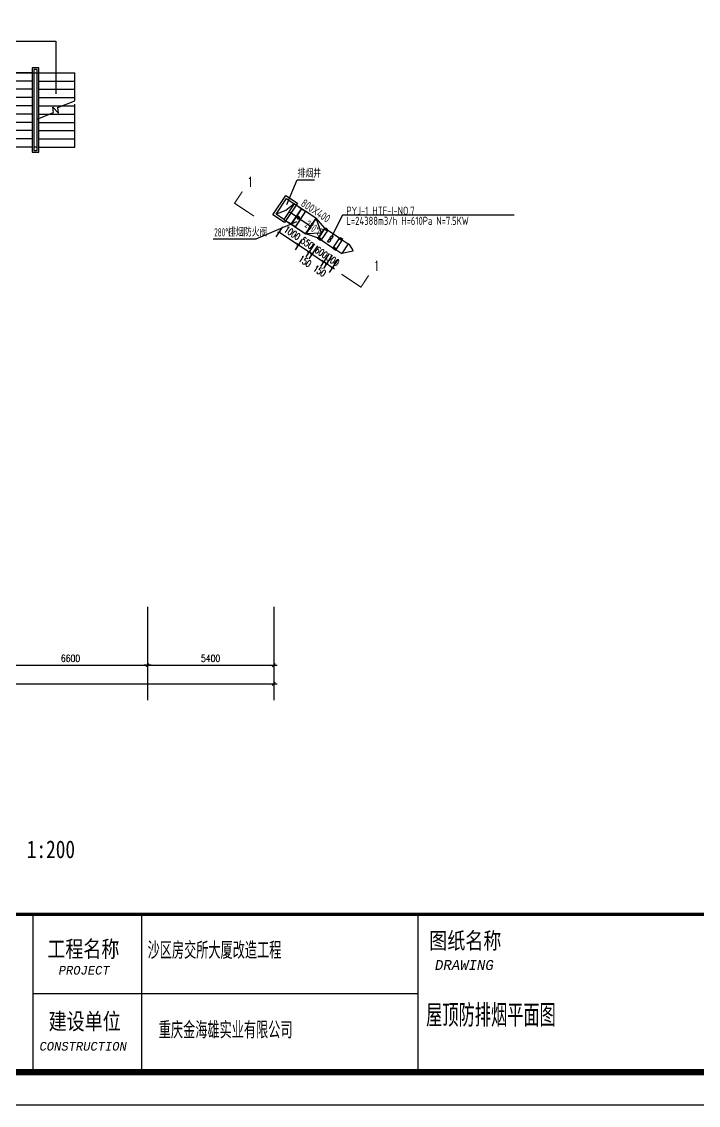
# Model space of a CAD drawing. Extents: x -149393 to 1177518, y -366685 to 296590.
# Drawn here: x 1087627 to 1116601, y 212582 to 259020 of the extents above; entities that cross this region are included whole.
import ezdxf

# ---------------------------------------------------------------- set-up
doc = ezdxf.new("R2010")
doc.units = 0
doc.header["$LTSCALE"] = 1000
doc.header["$MEASUREMENT"] = 0
doc.linetypes.add('CENTER2', pattern=[1.125, 0.75, -0.125, 0.125, -0.125])
doc.layers.get('0').update_dxf_attribs({"linetype": 'CONTINUOUS'})
doc.layers.get('Defpoints').update_dxf_attribs({"linetype": 'CONTINUOUS'})
for name, color, linetype in [('AXIS', 3, 'CONTINUOUS'), ('DIM_SYMB', 3, 'CONTINUOUS'), ('DUCT-回风阀门', 7, 'CONTINUOUS'), ('DUCT-排烟中心线', 5, 'CENTER2'), ('DUCT-排烟法兰', 4, 'CONTINUOUS'), ('DUCT-排烟管', 2, 'CONTINUOUS'), ('DUCT-排烟管端线', 4, 'CONTINUOUS'), ('DUCT-排烟阀门', 7, 'CONTINUOUS'), ('PUB_TEXT', 7, 'CONTINUOUS'), ('PUB_TITLE', 253, 'CONTINUOUS'), ('STAIR', 2, 'CONTINUOUS'), ('TEL_SYMB', 3, 'CONTINUOUS'), ('TH_TEXT', 7, 'CONTINUOUS'), ('图层3', 250, 'CONTINUOUS'), ('标注', 1, 'CONTINUOUS'), ('通风', 3, 'CONTINUOUS'), ('采暖', 6, 'CONTINUOUS')]:
    doc.layers.add(name, color=color, linetype=linetype)
doc.styles.add('_TCH_DIM_T3', font='SIMPLEX', dxfattribs={"width": 0.7058823529411765, "bigfont": 'GBCBIG'})
doc.styles.add('_TCH_LABEL', font='COMPLEX', dxfattribs={"bigfont": 'GBCBIG'})
doc.styles.add('_TEL_DIM', font='', dxfattribs={"width": 0.8, "height": 3.5})
doc.styles.add('DIM_FONT', font='SIMPLEX.shx', dxfattribs={"width": 0.8})
doc.styles.add('Romans', font='romans.shx', dxfattribs={"height": 150})
doc.styles.get("Standard").update_dxf_attribs({"font": 'gbenor.shx', "bigfont": 'gbcbig.shx'})
doc.styles.add('图框字体', font='', dxfattribs={"width": 0.6})
doc.styles.add('宋体', font='')
doc.styles.add('样式 1', font='TSSDENG', dxfattribs={"width": 0.8, "height": 3000, "bigfont": 'TSSDCHN'})
doc.styles.get('_TEL_DIM').set_extended_font_data('SimSun')
doc.styles.get('图框字体').set_extended_font_data('SimSun')
doc.styles.get('宋体').set_extended_font_data('SimSun')
doc.dimstyles.new('_TCH_ARCH&&100', dxfattribs={"dimtxt": 297.5, "dimasz": 100, "dimexe": 250, "dimexo": 300, "dimgap": 126.25, "dimtad": 1, "dimdec": 0, "dimzin": 0, "dimdsep": 46, "dimtxsty": '_TCH_DIM_T3', "dimblk": 'ARCHTICK', "dimcen": 0.09, "dimclrt": 7, "dimazin": 2, "dimtfac": 1, "dimtdec": 0, "dimtix": 1, "dimtmove": 2, "dimatfit": 3, "dimfxl": 1, "dimtolj": 1, "dimtzin": 0, "dimarcsym": 0})
doc.dimstyles.new('DIMN', dxfattribs={"dimtxt": 300, "dimasz": 1, "dimexe": 250, "dimexo": 300, "dimgap": 150, "dimtad": 1, "dimdec": 0, "dimdsep": 46, "dimtxsty": 'DIM_FONT', "dimblk": '_DIMX', "dimcen": 2.5, "dimclrt": 7, "dimadec": 0, "dimazin": 0, "dimtfac": 1, "dimtdec": 0, "dimtix": 1, "dimtmove": 2, "dimatfit": 3, "dimldrblk": '_DIMX', "dimfxl": 1, "dimtolj": 1, "dimarcsym": 0})

# ---------------------------------------------------------------- blocks, each defined once
blk = doc.blocks.new('_DIMX')
blk.add_line((-150, 0), (150, 0))
at = {"const_width": 50}
blk.add_lwpolyline([(-70, -70), (70, 70)], dxfattribs=at)
blk = doc.blocks.new('TRUIO')
at = {"layer": '通风'}
for p, q in [((115222.7504297292, 200785.4899760318), (115222.7504294042, 200285.4899776563)), ((115372.7504294043, 200785.4899776563), (115372.7504294042, 200285.4899776563)), ((115372.7504294043, 200785.4899776563), (115972.7504294043, 200785.4899776563)), ((115972.7504294043, 200785.4899776563), (115972.7504294042, 200285.4899776563)), ((116122.7504290793, 200785.4899760318), (116122.7504294042, 200285.4899776563)), ((115372.7504294042, 200285.4899776563), (115972.7504294042, 200285.4899776563))]:
    blk.add_line(p, q, dxfattribs=at)
at = {"layer": '通风', "extrusion": (0, 0, -1)}
for centre, major_axis, ratio, start_param, end_param in [((115794.9840809469, 200619.2746849647), (164.9644588996991, -2.52309977778568e-08), 0.986111113966946, 3.141592653434691, 3.349066720628874), ((115794.9840809469, 200619.2746849647), (-164.9644588996991, -3.323529229036969e-07), 0.9861111134793435, -0.2074740652552873, 2.04307015749805e-09), ((115734.4559567099, 200631.8390837683), (103.1098218659654, -5.427162645708974e-07), 0.9861111137632775, 3.349066715498258, 3.611778417068717), ((115696.3879987936, 200650.9165074744), (-60.40804362956491, -1.299790123722977e-07), 0.9861111140179378, 0.4701857708587283, 0.8869392294996032), ((115672.7504294043, 200679.5147051062), (22.9942476240821, -1.492517643604467e-07), 0.9861111142050737, 4.02853187438321, 4.71238897398401), ((115672.7504294043, 200679.5147051062), (-22.99424762896561, -8.780906636434945e-08), 0.986111113995644, 1.570796330560599, 2.254653430087617), ((115649.1128603582, 200650.9165074744), (60.40804363255106, -2.170705728879699e-07), 0.9861111139999045, -0.8869392309237846, -0.4701857723049265), ((115611.0449024421, 200631.8390837683), (103.1098218689363, -2.819111717080532e-07), 0.9861111141416788, -0.4701857713794737, -0.2074740699318283), ((115550.516778205, 200619.2746849647), (-164.9644588996991, -2.473187332263976e-08), 0.9861111139677504, 2.934118586547729, 3.141592653741827), ((115550.516778205, 200619.2746849647), (164.9644588996991, -2.52309977778568e-08), 0.986111113966946, -1.551019312984181e-10, 0.2074740670390811), ((115794.9840809469, 200452.5750688758), (164.9644588996991, -3.313417777595569e-07), 0.986111113480145, 3.141592651552939, 3.349066718851126), ((115794.9840809469, 200452.5750688758), (-164.9644588996991, -2.473187332263976e-08), 0.9861111139677504, -0.2074740670420638, 1.520341630367739e-10), ((115734.4559567099, 200606.710286161), (-103.1098218662663, -4.84753220649366e-07), 0.9861111137691275, -0.4701857640342688, -0.2074740624766673), ((115734.4559567099, 200465.1394676795), (103.1098218662663, -4.834693001622632e-07), 0.9861111137700967, 3.349066716078743, 3.611778417636343), ((115734.4559567099, 200440.0106700721), (-103.1098218659655, -5.427152730095112e-07), 0.9861111137632772, -0.4701857634789326, -0.2074740619084738), ((115696.3879987936, 200587.6328569616), (60.40804362960395, -1.601928191138208e-07), 0.9861111140086293, 2.254653423596449, 2.671406882236578), ((115696.3879987936, 200484.2168913855), (-60.408043629604, -1.601991862756149e-07), 0.9861111140086303, 0.4701857713533211, 0.8869392299934495), ((115696.3879987936, 200420.933246366), (60.40804362956491, -1.299819003738295e-07), 0.9861111140179382, 2.254653424090143, 2.671406882731017), ((115672.7504294043, 200559.0346593298), (-22.99424762746854, -9.36775504755776e-09), 0.9861111141001441, -1.570796326393159, -0.8869392269123952), ((115672.7504294043, 200512.8150945105), (22.99424762746855, -9.367511549904655e-09), 0.9861111141001433, 4.0285318805022, 4.712388979982963), ((115672.7504294043, 200392.3350432411), (-22.9942476240821, -1.492519670121108e-07), 0.9861111142050739, -1.570796320394207, -0.886939220793407), ((115672.7504294043, 200559.0346593298), (-22.99424763240039, -5.269039469247325e-08), 0.9861111138886408, 4.028531883239056, 4.712388982644324), ((115672.7504294043, 200512.8150945105), (22.99424763240041, -5.269030436727908e-08), 0.9861111138886404, 4.712388978125059, 5.396246077530328), ((115672.7504294043, 200392.3350432411), (22.99424762896561, -8.780888924142898e-08), 0.9861111139956439, 0.8869392235021842, 1.570796323029202), ((115649.1128603582, 200587.6328569616), (-60.40804363248095, -2.358647338154531e-07), 0.9861111139890149, 3.611778426199236, 4.028531884819431), ((115649.1128603582, 200484.2168913855), (60.40804363248097, -2.358656634780783e-07), 0.9861111139890154, -0.8869392312296528, -0.4701857726094578), ((115649.1128603582, 200420.933246366), (-60.4080436311375, -7.644752327089525e-08), 0.9861111139859711, 3.61177842355312, 4.028531882198951), ((115611.0449024421, 200606.710286161), (-103.1098218688402, -2.321737216008465e-07), 0.9861111141001409, 3.349066723041518, 3.611778424491759), ((115611.0449024421, 200465.1394676795), (103.1098218688401, -2.321719657646733e-07), 0.9861111141001403, -0.4701857709019486, -0.2074740694517074), ((115611.0449024421, 200440.0106700721), (-103.1098218689364, -2.819158123116633e-07), 0.9861111141416821, 3.349066723521667, 3.611778424969312), ((115550.516778205, 200452.5750688758), (-164.9644588996991, -2.473187332263976e-08), 0.9861111139677504, 2.934118586547729, 3.141592653741827), ((115550.516778205, 200452.5750688758), (164.9644588996991, -2.52309977778568e-08), 0.986111113966946, -1.551019312984181e-10, 0.2074740670390811)]:
    blk.add_ellipse(centre, major_axis=major_axis, ratio=ratio, start_param=start_param, end_param=end_param, dxfattribs=at)
at = {"layer": '通风'}
for centre, major_axis, ratio, start_param, end_param in [((115611.0449020987, 200631.8390837683), (-103.1098218659654, -5.427162014355919e-07), 0.9861111137632775, 3.349066715498258, 3.611778417068717), ((115550.5167778616, 200619.2746849647), (-164.9644588996991, -2.523089676826014e-08), 0.986111113966946, 3.141592653434691, 3.349066720628874), ((115550.5167778616, 200619.2746849647), (164.9644588996991, -3.323530239132936e-07), 0.9861111134793435, -0.2074740652552873, 2.04307015749805e-09)]:
    blk.add_ellipse(centre, major_axis=major_axis, ratio=ratio, start_param=start_param, end_param=end_param, dxfattribs=at)
blk.add_point((115672.7504300909, 200524.1953594031), dxfattribs=at)
at = {"layer": '采暖'}
for p, q in [((115232.7504294043, 200735.4899776563), (115222.7504294043, 200785.4899776563)), ((115252.7504294043, 200835.4899776563), (115232.7504294043, 200735.4899776563)), ((115272.7504294043, 200735.4899776563), (115252.7504294043, 200835.4899776563)), ((115292.7504294043, 200835.4899776563), (115272.7504294043, 200735.4899776563)), ((115312.7504294043, 200735.4899776563), (115292.7504294043, 200835.4899776563)), ((115332.7504294043, 200835.4899776563), (115312.7504294043, 200735.4899776563)), ((115352.7504294043, 200735.4899776563), (115332.7504294043, 200835.4899776563)), ((115372.7504294043, 200785.4899776563), (115352.7504294043, 200735.4899776563)), ((115972.7504294041, 200785.4899776563), (115992.7504294041, 200735.4899776563)), ((115992.7504294041, 200735.4899776563), (116012.7504294041, 200835.4899776563)), ((116012.7504294041, 200835.4899776563), (116032.7504294041, 200735.4899776563)), ((116032.7504294041, 200735.4899776563), (116052.7504294041, 200835.4899776563)), ((116052.7504294041, 200835.4899776563), (116072.7504294041, 200735.4899776563)), ((116072.7504294041, 200735.4899776563), (116092.7504294041, 200835.4899776563)), ((116092.7504294041, 200835.4899776563), (116112.7504294041, 200735.4899776563)), ((116112.7504294041, 200735.4899776563), (116122.7504294041, 200785.4899776563)), ((115232.7504294042, 200235.4899776563), (115222.7504294042, 200285.4899776563)), ((115252.7504294042, 200335.4899776563), (115232.7504294042, 200235.4899776563)), ((115272.7504294042, 200235.4899776563), (115252.7504294042, 200335.4899776563)), ((115292.7504294042, 200335.4899776563), (115272.7504294042, 200235.4899776563)), ((115312.7504294042, 200235.4899776563), (115292.7504294042, 200335.4899776563)), ((115332.7504294042, 200335.4899776563), (115312.7504294042, 200235.4899776563)), ((115352.7504294042, 200235.4899776563), (115332.7504294042, 200335.4899776563)), ((115372.7504294042, 200285.4899776563), (115352.7504294042, 200235.4899776563)), ((115972.7504294042, 200285.4899776563), (115992.7504294042, 200235.4899776563)), ((115992.7504294042, 200235.4899776563), (116012.7504294042, 200335.4899776563)), ((116012.7504294042, 200335.4899776563), (116032.7504294042, 200235.4899776563)), ((116032.7504294042, 200235.4899776563), (116052.7504294042, 200335.4899776563)), ((116052.7504294042, 200335.4899776563), (116072.7504294042, 200235.4899776563)), ((116072.7504294042, 200235.4899776563), (116092.7504294042, 200335.4899776563)), ((116092.7504294042, 200335.4899776563), (116112.7504294042, 200235.4899776563)), ((116112.7504294042, 200235.4899776563), (116122.7504294042, 200285.4899776563))]:
    blk.add_line(p, q, dxfattribs=at)
blk = doc.blocks.new('_ArchTick')
at = {"color": 0, "linetype": 'ByBlock', "const_width": 0.4}
blk.add_lwpolyline([(-0.5, -0.5), (0.5, 0.5)], dxfattribs=at)
blk = doc.blocks.new('*D579')
at = {"layer": 'AXIS', "color": 0, "lineweight": -2, "transparency": 16777216}
for p, q in [((1098790.860066433, 250232.3390148542), (1098503.655399234, 249800.0612396395)), ((1098642.00328655, 250008.291549814), (1099474.75794299, 249455.0106788684)), ((1099623.614722886, 249679.0581439268), (1099336.410055675, 249246.7803686939))]:
    blk.add_line(p, q, dxfattribs=at)
at = {"layer": 'Defpoints', "color": 0, "transparency": 16777216}
for p in [(1098956.877531211, 250482.2153870636), (1099789.632187664, 249928.9345161362), (1099474.75794299, 249455.0106788684)]:
    blk.add_point(p, dxfattribs=at)
at = {"layer": 'AXIS', "color": 0, "lineweight": -2, "transparency": 16777216, "xscale": 100, "yscale": 100, "zscale": 100}
for p, rotation in [((1098642.00328655, 250008.291549814), 146.3999999987464), ((1099474.75794299, 249455.0106788684), 326.3999999987464)]:
    blk.add_blockref('_ArchTick', p, dxfattribs=dict(at, rotation=rotation))
at = {"layer": 'AXIS', "color": 7, "transparency": 16777216, "insert": (1099210.563290817, 249960.7044555331), "char_height": 297.5, "attachment_point": 5, "rotation": 326.39999999874635, "style": '_TCH_DIM_T3'}
blk.add_mtext('\\A1;1000', dxfattribs=at)
blk = doc.blocks.new('*D580')
at = {"layer": 'AXIS', "color": 0, "lineweight": -2, "transparency": 16777216}
for p, q in [((1100164.896721911, 249499.5202996396), (1099794.683322313, 248942.3043383048)), ((1100290.001492579, 249416.4008897097), (1099919.78809253, 248859.1849276957)), ((1099933.031209628, 249150.5346484794), (1099849.739085558, 249205.8738034055)), ((1099933.031209628, 249150.5346484794), (1100058.135979845, 249067.4152378702)), ((1100058.135979845, 249067.4152378702), (1100141.428103915, 249012.0760829441))]:
    blk.add_line(p, q, dxfattribs=at)
at = {"layer": 'Defpoints', "color": 0, "transparency": 16777216}
for p in [(1100330.914186689, 249749.396671849), (1100456.018957358, 249666.2772619191, 3000), (1100058.135979845, 249067.4152378702)]:
    blk.add_point(p, dxfattribs=at)
at = {"layer": 'AXIS', "color": 0, "lineweight": -2, "transparency": 16777216, "xscale": 100, "yscale": 100, "zscale": 100}
for p, rotation in [((1099933.031209628, 249150.5346484794), 326.3999999987464), ((1100058.135979845, 249067.4152378702), 146.3999999987464)]:
    blk.add_blockref('_ArchTick', p, dxfattribs=dict(at, rotation=rotation))
at = {"layer": 'AXIS', "color": 7, "transparency": 16777216, "insert": (1099759.562098996, 248753.7340340018), "char_height": 297.5, "attachment_point": 5, "rotation": 326.39999999874635, "style": '_TCH_DIM_T3'}
blk.add_mtext('\\A1;150', dxfattribs=at)
blk = doc.blocks.new('*D581')
at = {"layer": 'AXIS', "color": 0, "lineweight": -2, "transparency": 16777216}
for p, q in [((1100290.001492579, 249416.4008897097), (1099919.788092537, 248859.1849277065)), ((1100058.135979853, 249067.415237881), (1099974.843855783, 249122.7543928071)), ((1100058.135979853, 249067.415237881), (1100557.888724271, 248735.380308324)), ((1100789.754237005, 249084.3659601635), (1100419.540836956, 248527.1499981496)), ((1100557.888724271, 248735.380308324), (1100641.180848341, 248680.0411533978))]:
    blk.add_line(p, q, dxfattribs=at)
at = {"layer": 'Defpoints', "color": 0, "transparency": 16777216}
for p in [(1100456.018957358, 249666.2772619191, 3000), (1100955.771701784, 249334.2423323729, 3000), (1100557.888724271, 248735.380308324)]:
    blk.add_point(p, dxfattribs=at)
at = {"layer": 'AXIS', "color": 0, "lineweight": -2, "transparency": 16777216, "xscale": 100, "yscale": 100, "zscale": 100}
for p, rotation in [((1100058.135979853, 249067.415237881), 326.3999999987464), ((1100557.888724271, 248735.380308324), 146.3999999987464)]:
    blk.add_blockref('_ArchTick', p, dxfattribs=dict(at, rotation=rotation))
at = {"layer": 'AXIS', "color": 7, "transparency": 16777216, "insert": (1100460.195028109, 249130.4511142943), "char_height": 297.5, "attachment_point": 5, "rotation": 326.39999999874635, "style": '_TCH_DIM_T3'}
blk.add_mtext('\\A1;600', dxfattribs=at)
blk = doc.blocks.new('*D582')
at = {"layer": 'AXIS', "color": 0, "lineweight": -2, "transparency": 16777216}
for p, q in [((1100789.754237005, 249084.3659601635), (1100419.540836958, 248527.1499981523)), ((1100914.692423112, 249001.3572277771), (1100544.479023063, 248444.1412657629)), ((1100557.888724273, 248735.3803083268), (1100474.596600203, 248790.7194632529)), ((1100557.888724273, 248735.3803083268), (1100682.826910378, 248652.3715759374)), ((1100682.826910378, 248652.3715759374), (1100766.119034448, 248597.0324210113))]:
    blk.add_line(p, q, dxfattribs=at)
at = {"layer": 'Defpoints', "color": 0, "transparency": 16777216}
for p in [(1100955.771701784, 249334.2423323729, 3000), (1101080.709887891, 249251.2335999865, 3000), (1100682.826910378, 248652.3715759374)]:
    blk.add_point(p, dxfattribs=at)
at = {"layer": 'AXIS', "color": 0, "lineweight": -2, "transparency": 16777216, "xscale": 100, "yscale": 100, "zscale": 100}
for p, rotation in [((1100557.888724273, 248735.3803083268), 326.3999999987464), ((1100682.826910378, 248652.3715759374), 146.3999999987464)]:
    blk.add_blockref('_ArchTick', p, dxfattribs=dict(at, rotation=rotation))
at = {"layer": 'AXIS', "color": 7, "transparency": 16777216, "insert": (1100384.336321585, 248338.6350329592), "char_height": 297.5, "attachment_point": 5, "rotation": 326.39999999874635, "style": '_TCH_DIM_T3'}
blk.add_mtext('\\A1;150', dxfattribs=at)
blk = doc.blocks.new('*D583')
at = {"layer": 'AXIS', "color": 0, "lineweight": -2, "transparency": 16777216}
for p, q in [((1100914.692423112, 249001.3572277771), (1100544.479023066, 248444.1412657683)), ((1100682.826910382, 248652.3715759427), (1100599.534786312, 248707.7107308689)), ((1100682.826910382, 248652.3715759427), (1100932.703282591, 248486.3541111642)), ((1101164.568795325, 248835.339763004), (1100794.355395276, 248278.1238009898)), ((1100932.703282591, 248486.3541111642), (1101015.995406661, 248431.014956238))]:
    blk.add_line(p, q, dxfattribs=at)
at = {"layer": 'Defpoints', "color": 0, "transparency": 16777216}
for p in [(1101080.709887891, 249251.2335999865, 3000), (1101330.586260104, 249085.2161352134, 3000), (1100932.703282591, 248486.3541111642)]:
    blk.add_point(p, dxfattribs=at)
at = {"layer": 'AXIS', "color": 0, "lineweight": -2, "transparency": 16777216, "xscale": 100, "yscale": 100, "zscale": 100}
for p, rotation in [((1100682.826910382, 248652.3715759427), 326.3999999987464), ((1100932.703282591, 248486.3541111642), 146.3999999987464)]:
    blk.add_blockref('_ArchTick', p, dxfattribs=dict(at, rotation=rotation))
at = {"layer": 'AXIS', "color": 7, "transparency": 16777216, "insert": (1100959.947772533, 248798.4161847454), "char_height": 297.5, "attachment_point": 5, "rotation": 326.39999999874635, "style": '_TCH_DIM_T3'}
blk.add_mtext('\\A1;300', dxfattribs=at)
blk = doc.blocks.new('*D473')
at = {"layer": 'AXIS', "color": 0, "lineweight": -2, "transparency": 16777216}
for p, q in [((1099623.614722886, 249679.0581439268), (1099336.410055682, 249246.7803687042)), ((1099474.757942997, 249455.0106788787), (1099391.465818927, 249510.3498338048)), ((1099474.757942997, 249455.0106788787), (1099933.031209629, 249150.5346484749)), ((1100081.887989524, 249374.5821135331), (1099794.683322314, 248942.3043383004)), ((1099933.031209629, 249150.5346484749), (1100016.323333699, 249095.1954935488))]:
    blk.add_line(p, q, dxfattribs=at)
at = {"layer": 'Defpoints', "color": 0, "transparency": 16777216}
for p in [(1099789.632187664, 249928.9345161362), (1100247.905454303, 249624.4584857425), (1099933.031209629, 249150.5346484749)]:
    blk.add_point(p, dxfattribs=at)
at = {"layer": 'AXIS', "color": 0, "lineweight": -2, "transparency": 16777216, "xscale": 100, "yscale": 100, "zscale": 100}
for p, rotation in [((1099474.757942997, 249455.0106788787), 326.3999999987464), ((1099933.031209629, 249150.5346484749), 146.3999999987464)]:
    blk.add_blockref('_ArchTick', p, dxfattribs=dict(at, rotation=rotation))
at = {"layer": 'AXIS', "color": 7, "transparency": 16777216, "insert": (1099856.07725236, 249531.8260048686), "char_height": 297.5, "attachment_point": 5, "rotation": 326.39999999874635, "style": '_TCH_DIM_T3'}
blk.add_mtext('\\A1;550', dxfattribs=at)
blk = doc.blocks.new('dfhgfjghkhjk')
at = {"color": 59}
for p, q in [((1120286.625293188, -77836.9324820824), (1122061.967640477, -77836.93248208259)), ((1122061.967640477, -77836.93248208259), (1122061.967640477, -80086.47625426576))]:
    blk.add_line(p, q, dxfattribs=at)
at = {"layer": 'AXIS'}
for p, q in [((1125989.155140529, -102074.4419699361), (1125989.155140529, -106074.4419699361)), ((1131389.155140529, -102074.4419699361), (1131389.155140529, -106074.4419699361))]:
    blk.add_line(p, q, dxfattribs=at)
at = {"layer": 'STAIR', "color": 59}
for p, q in [((1121044.780140492, -79185.42646165052), (1119509.155140519, -79185.42646165416)), ((1119509.155140519, -79185.42646165416), (1122869.155140459, -79185.4264616473)), ((1121333.530140486, -78968.86396165239), (1121044.780140491, -78968.863961653)), ((1121044.780140491, -78968.863961653), (1121044.780140498, -82591.36396158772)), ((1121254.780140487, -79047.61396165116), (1121123.53014049, -79047.6139616514)), ((1121123.53014049, -79047.6139616514), (1121123.530140497, -82512.613961589)), ((1121123.53014049, -79185.42646165087), (1121123.530140497, -82374.80146159348)), ((1121254.780140494, -82512.61396158874), (1121254.780140487, -79047.61396165116)), ((1121254.780140492, -81028.48943783331), (1121254.780140488, -79185.42646165058)), ((1121333.530140493, -82591.3639615871), (1121333.530140486, -78968.86396165239)), ((1121333.530140487, -79185.42646165093), (1122869.155140459, -79185.4264616473)), ((1122869.155140461, -80390.61443784082), (1122869.155140459, -79185.4264616473)), ((1121044.780140492, -79539.80146164514), (1119509.15514052, -79539.80146164779)), ((1121333.530140487, -79539.80146164456), (1122869.15514046, -79539.80146164089)), ((1121044.780140493, -79894.17646163778), (1119509.155140521, -79894.17646164139)), ((1121044.780140494, -80248.55146163137), (1119509.155140521, -80248.55146163504)), ((1121333.530140488, -79894.17646163818), (1122869.15514046, -79894.17646163452)), ((1121333.530140489, -80248.55146163181), (1122869.155140461, -80248.55146162817)), ((1121044.780140494, -80602.926461625), (1119509.155140522, -80602.92646162867)), ((1121333.530140489, -80602.92646162439), (1122331.822240768, -80602.92646162273)), ((1121960.067698477, -80890.93888931585), (1121933.312579312, -80658.28093903672)), ((1121933.312579312, -80658.28093903672), (1122167.512059825, -80922.43678375229)), ((1122139.507535931, -80678.91422304633), (1122869.155140461, -80390.61443784053)), ((1122167.512059825, -80922.43678375229), (1122139.507535931, -80678.91422304633)), ((1122331.822240767, -80602.9264616229), (1122869.155140462, -80602.92646162177)), ((1122869.155140465, -82374.8014615899), (1122869.155140461, -80531.73848540761)), ((1121044.780140495, -80957.30146161967), (1119509.155140523, -80957.3014616223)), ((1121254.780140492, -81169.6134853999), (1121960.067698477, -80890.93888931585)), ((1121254.780140494, -82374.80146159322), (1121254.780140492, -81169.61348540048)), ((1121333.53014049, -80957.30146161903), (1121792.113040184, -80957.30146161756)), ((1121792.113040185, -80957.3014616179), (1122869.155140462, -80957.3014616154)), ((1121044.780140496, -81311.67646161225), (1119509.155140524, -81311.67646161589)), ((1121044.780140497, -81666.05146160597), (1119509.155140524, -81666.05146160955)), ((1121333.530140491, -81311.67646161269), (1122869.155140463, -81311.676461609)), ((1121333.530140492, -81666.05146160527), (1122869.155140464, -81666.05146160265)), ((1121044.780140497, -82020.4264615995), (1119509.155140525, -82020.42646160317)), ((1121333.530140492, -82020.42646159991), (1122869.155140465, -82020.42646159627)), ((1121044.780140498, -82374.80146159313), (1119509.155140526, -82374.8014615968)), ((1121044.780140498, -82591.36396158772), (1121333.530140493, -82591.3639615871)), ((1121254.780140494, -82374.80146159322), (1121123.530140497, -82374.80146159348)), ((1121123.530140497, -82512.613961589), (1121254.780140494, -82512.61396158874)), ((1121333.530140493, -82374.80146159252), (1122869.155140465, -82374.8014615899))]:
    blk.add_line(p, q, dxfattribs=at)
at = {"layer": 'TEL_SYMB', "color": 59}
for points in [[(1122061.967640477, -78577.35335955769, 0, 0, 0), (1122061.967640474, -79778.2908595361, 104.9999999981116, 0, 0), (1122061.967640474, -80172.04085952899, 0, 0, 0)], [(1122061.96764048, -82551.98896158839, 0, 0, 0), (1122061.967640478, -81351.05146160998, 104.9999999981116, 0, 0), (1122061.967640477, -80957.30146161708, 0, 0, 0)]]:
    blk.add_lwpolyline(points, format="xyseb", dxfattribs=at)
at = {"layer": 'AXIS'}
for p1, p2, distance in [((1107389.155140529, -102074.4419699361), (1131389.155140529, -102074.4419699361), -3300), ((1119389.155140529, -102074.4419699361), (1125989.155140529, -102074.4419699361), -2500), ((1125989.155140529, -102074.4419699361), (1131389.155140529, -102074.4419699361), -2500)]:
    blk.add_aligned_dim(p1=p1, p2=p2, distance=distance, dimstyle='DIMN', dxfattribs=at).render()

msp = doc.modelspace()

# ---------------------------------------------------------------- linework, layer by layer
for points in [[(1098982.475578655, 251180.2815076404), (1099420.331274492, 252244.7617287657), (1100171.874796796, 252244.7617287657)], [(1099299.640221714, 251214.9593655465), (1099299.640221714, 251214.9593655465), (1098942.125688633, 250932.8482522271), (1098522.52071287, 250768.1159942956)], [(1099391.909133244, 250435.5642577748), (1097652.801818602, 249704.1319185166), (1095831.716350596, 249704.1319185166)]]:
    msp.add_lwpolyline(points)
for points in [[(1098938.518756283, 251574.9472642387), (1099438.271500709, 251242.9123346928), (1098885.188529597, 250410.4555414076), (1098383.579125424, 250739.6959733841)], [(1098966.471725429, 251436.3159852434), (1099299.640221713, 251214.9593655461), (1098856.926982319, 250548.6223729779), (1098522.52071287, 250768.1159942956)]]:
    msp.add_lwpolyline(points, close=True)
msp.add_arc((1101270.248146703, 249044.6706056612, 3000), 567.8436956839124, 14.20811294567016, 53.5918870562022)
at = {"layer": 'DIM_SYMB', "const_width": 50}
for points in [[(1097575.421773892, 250687.1363832839), (1096742.500533195, 251240.5279325455), (1097074.535462752, 251740.2806769643)], [(1102485.516374257, 248145.2335544613), (1102153.4814447, 247645.4808100425), (1101320.560204003, 248198.872359304)]]:
    msp.add_lwpolyline(points, dxfattribs=at)
at = {"layer": 'DUCT-回风阀门'}
for p, q in [((1099501.167063876, 251081.0652517357), (1099767.701860903, 250903.9799559778)), ((1099324.988621509, 250237.6429634097), (1099058.453824481, 250414.7282591676))]:
    msp.add_line(p, q, dxfattribs=at)
at = {"layer": 'DUCT-排烟中心线'}
for p, q in [((1099078.283602016, 250881.790869262), (1099389.464580629, 250673.503834551)), ((1099556.001406975, 250562.0334552096), (1100009.028340077, 250258.8027212472))]:
    msp.add_line(p, q, dxfattribs=at)
at = {"layer": 'DUCT-排烟法兰'}
for p, q in [((1099628.730632445, 251030.7877083102), (1099150.364733231, 250316.1087129082)), ((1099795.101254374, 250919.4285768524), (1099316.735355159, 250204.7495814504)), ((1100240.729592422, 250607.7099881599), (1099781.414606549, 249916.3853583706)), ((1100324.080084448, 249738.9298171851), (1100614.6106478, 250176.2134685579))]:
    msp.add_line(p, q, dxfattribs=at)
at = {"layer": 'DUCT-排烟管'}
for p, q in [((1099300.779369164, 251214.1997042845), (1098855.787834867, 250549.3820342395)), ((1099299.640221713, 251214.959365546), (1098856.926982319, 250548.622372978)), ((1100237.598439871, 250591.7814153358), (1099299.640221713, 251214.959365546)), ((1099611.960347777, 251005.9126695735), (1099300.779369164, 251214.1997042845)), ((1099612.126552195, 251005.8014216899), (1099778.330969706, 250894.5535381157)), ((1100231.524107226, 250591.2115562697), (1099778.497174124, 250894.4422902321)), ((1098855.787834867, 250549.3820342395), (1099166.968813481, 250341.0949995285)), ((1098856.926982319, 250548.622372978), (1099794.885200477, 249925.4444227678)), ((1099333.339435409, 250229.7358680707), (1099167.135017898, 250340.983751645)), ((1099786.532572929, 249926.3938862247), (1100231.524107226, 250591.2115562697)), ((1100607.609961311, 250165.857292204), (1100232.512011307, 250595.1608303944)), ((1100469.262074, 249957.6269820264), (1100232.512011307, 250595.1608303944)), ((1099333.505639827, 250229.6246201872), (1099786.532572929, 249926.3938862247)), ((1100469.262074, 249957.6269820264), (1099789.798771912, 249928.8238378263)), ((1100330.914186689, 249749.396671849), (1099789.798771912, 249928.8238378263))]:
    msp.add_line(p, q, dxfattribs=at)
at = {"layer": 'DUCT-排烟管端线'}
for p, q in [((1099166.968813481, 250341.0949995285), (1099611.960347777, 251005.9126695735)), ((1099612.126552195, 251005.8014216899), (1099167.135017898, 250340.983751645)), ((1099778.330969706, 250894.5535381157), (1099333.339435409, 250229.7358680707)), ((1099778.497174124, 250894.4422902321), (1099333.505639827, 250229.6246201872)), ((1099789.632187664, 249928.9345161361), (1100232.345427059, 250595.2715087042)), ((1100232.512011307, 250595.1608303944), (1099789.798771912, 249928.8238378263)), ((1100330.914186689, 249749.396671849), (1100607.609961311, 250165.857292204))]:
    msp.add_line(p, q, dxfattribs=at)
at = {"layer": 'DUCT-排烟阀门'}
for p, q in [((1099400.018561141, 250666.4395939441), (1099545.447426463, 250569.0976958166)), ((1099422.922964311, 250622.1230635626), (1099422.769977897, 250615.8458756105)), ((1099422.769977897, 250615.8458756105), (1099423.404938091, 250609.5990108785)), ((1099423.861484644, 250628.3315797307), (1099422.922964311, 250622.1230635626)), ((1099423.404938091, 250609.5990108785), (1099424.81783119, 250603.480986155)), ((1099425.570737872, 250634.3735121063), (1099423.861484644, 250628.3315797307)), ((1099424.81783119, 250603.480986155), (1099426.986375027, 250597.5882863446)), ((1099428.023768049, 250640.1535758065), (1099425.570737872, 250634.3735121063)), ((1099426.986375027, 250597.5882863446), (1099429.876370369, 250592.0138428435)), ((1099431.181889424, 250645.5806157739), (1099428.023768049, 250640.1535758065)), ((1099429.876370369, 250592.0138428435), (1099433.442240265, 250586.8455679557)), ((1099434.995296537, 250650.5690443462), (1099431.181889424, 250645.5806157739)), ((1099433.442240265, 250586.8455679557), (1099437.627748815, 250582.1649684636)), ((1099439.403849679, 250655.0401910249), (1099434.995296537, 250650.5690443462)), ((1099437.627748815, 250582.1649684636), (1099442.366888049, 250578.0458602171)), ((1099444.338023333, 250658.923543156), (1099439.403849679, 250655.0401910249)), ((1099442.366888049, 250578.0458602171), (1099447.584918911, 250574.553204014)), ((1099449.720002635, 250662.1578579565), (1099444.338023333, 250658.923543156)), ((1099447.584918911, 250574.553204014), (1099453.199549937, 250571.7420811291)), ((1099455.464910554, 250664.69212835), (1099449.720002635, 250662.1578579565)), ((1099453.199549937, 250571.7420811291), (1099459.122235041, 250569.6568246494)), ((1099461.482146461, 250666.4863873784), (1099455.464910554, 250664.69212835)), ((1099459.122235041, 250569.6568246494), (1099465.259569941, 250568.3303203153)), ((1099467.676814952, 250667.5123385051), (1099461.482146461, 250666.4863873784)), ((1099465.259569941, 250568.3303203153), (1099471.5147652, 250567.7834878927)), ((1099473.951222404, 250667.7538018679), (1099467.676814952, 250667.5123385051)), ((1099471.5147652, 250567.7834878927), (1099477.789172652, 250568.0249512555)), ((1099480.206417663, 250667.2069694453), (1099473.951222404, 250667.7538018679)), ((1099477.789172652, 250568.0249512555), (1099483.983841143, 250569.0509023822)), ((1099486.343752564, 250665.8804651113), (1099480.206417663, 250667.2069694453)), ((1099483.983841143, 250569.0509023822), (1099490.00107705, 250570.8451614106)), ((1099492.266437668, 250663.7952086316), (1099486.343752564, 250665.8804651113)), ((1099490.00107705, 250570.8451614106), (1099495.74598497, 250573.3794318041)), ((1099497.881068693, 250660.9840857466), (1099492.266437668, 250663.7952086316)), ((1099495.74598497, 250573.3794318041), (1099501.127964271, 250576.6137466046)), ((1099503.099099555, 250657.4914295435), (1099497.881068693, 250660.9840857466)), ((1099501.127964271, 250576.6137466046), (1099506.062137926, 250580.4970987357)), ((1099507.838238789, 250653.3723212971), (1099503.099099555, 250657.4914295435)), ((1099506.062137926, 250580.4970987357), (1099510.470691067, 250584.9682454144)), ((1099512.023747339, 250648.6917218049), (1099507.838238789, 250653.3723212971)), ((1099510.470691067, 250584.9682454144), (1099514.28409818, 250589.9566739867)), ((1099515.589617235, 250643.5234469171), (1099512.023747339, 250648.6917218049)), ((1099514.28409818, 250589.9566739867), (1099517.442219555, 250595.3837139541)), ((1099518.479612577, 250637.949003416), (1099515.589617235, 250643.5234469171)), ((1099517.442219555, 250595.3837139541), (1099519.895249732, 250601.1637776543)), ((1099520.648156414, 250632.0563036056), (1099518.479612577, 250637.949003416)), ((1099519.895249732, 250601.1637776543), (1099521.60450296, 250607.2057100299)), ((1099522.061049514, 250625.9382788821), (1099520.648156414, 250632.0563036056)), ((1099521.60450296, 250607.2057100299), (1099522.543023294, 250613.4142261981)), ((1099522.696009707, 250619.6914141501), (1099522.061049514, 250625.9382788821)), ((1099522.543023294, 250613.4142261981), (1099522.696009707, 250619.6914141501))]:
    msp.add_line(p, q, dxfattribs=at)
at = {"layer": 'PUB_TITLE'}
for p, q in [((1088105.232633694, 220764.3740327639), (1088105.232633694, 213996.006685801)), ((1092755.229833225, 220764.3740327639), (1092755.229833225, 213996.006685801)), ((1104591.757117631, 220764.3740327639), (1104591.757117631, 213996.006685801)), ((1088105.232633694, 217380.1903592825), (1104591.757117631, 217380.1903592825))]:
    msp.add_line(p, q, dxfattribs=at)
msp.add_lwpolyline([(1026775.628386661, 296590.2924000865), (1145575.62838666, 296590.2924000865), (1145575.62838666, 212581.7209715153), (1026775.628386661, 212581.7209715153)], close=True, dxfattribs=at)
at = {"layer": 'PUB_TITLE', "const_width": 270.7346938775513}
msp.add_lwpolyline([(1033847.05695809, 295176.0066858008), (1144161.342672375, 295176.0066858008), (1144161.342672375, 213996.006685801), (1033847.05695809, 213996.006685801), (1033847.05695809, 295176.0066858008)], close=True, dxfattribs=at)
at = {"layer": 'PUB_TITLE', "const_width": 135.3673469387757}
msp.add_lwpolyline([(1033847.05695809, 220764.3740327639), (1144161.342672375, 220764.3740327639)], dxfattribs=at)
at = {"layer": '通风'}
for p, q in [((1101364.013879718, 250727.8596809319), (1100928.403762148, 249861.9027398371, 3000)), ((1108710.5199067, 250727.8596809319), (1101364.013879718, 250727.8596809319)), ((1101607.282034725, 249501.6767555684, 3000), (1101330.586260104, 249085.2161352134, 3000)), ((1101357.405662512, 249667.6942203415, 3000), (1101607.282034725, 249501.6767555684, 3000)), ((1101080.709887891, 249251.2335999864, 3000), (1101330.586260104, 249085.2161352134, 3000)), ((1101820.721847415, 249184.0448054029, 3000), (1101330.586260104, 249085.2161352134, 3000))]:
    msp.add_line(p, q, dxfattribs=at)

# ---------------------------------------------------------------- block references
msp.add_blockref('dfhgfjghkhjk', (-32971.38162779831, 336016.7682404515))
at = {"layer": '通风', "rotation": 326.3999999999923}
msp.add_blockref('TRUIO', (893523.3069358505, 146690.543554121, 3000), dxfattribs=at)

# ---------------------------------------------------------------- texts
at = {"layer": 'DIM_SYMB', "color": 7, "style": '_TCH_LABEL', "width": 0.7058823529411765}
for p in [(1097286.945523097, 251944.2412973133), (1102697.926434603, 248349.1941748103)]:
    msp.add_text('1', height=425, dxfattribs=at).set_placement(p)
at = {"layer": 'DUCT-排烟阀门', "width": 0.6}
msp.add_text('280%%dC', height=350, rotation=326.2038746982673, dxfattribs=at).set_placement((1099718.033662343, 250242.9941283709, 3000))
at = {"layer": 'PUB_TEXT', "style": '样式 1', "width": 0.8}
for s, p in [('PYJ-1 HTF-I-NO.7  ', (1101535.013879718, 250742.8596809319)), ('L=24388m3/h H=610Pa N=7.5KW', (1101535.013879718, 250310.6971541807))]:
    msp.add_text(s, height=350, dxfattribs=at).set_placement(p)
at = {"layer": 'TEL_SYMB', "color": 7, "style": '_TEL_DIM', "width": 0.8}
msp.add_text('1:200', height=759.493670886076, dxfattribs=at).set_placement((1087844.937039697, 223174.1672323674))
at = {"layer": 'TH_TEXT'}
for s, p in [('排烟井', (1099435.352832641, 252341.1777097441)), ('排烟防火阀', (1096464.427215568, 249818.3074352353))]:
    msp.add_text(s, height=337.5886524822695, dxfattribs=at).set_placement(p)
at = {"layer": 'TH_TEXT', "width": 0.6}
msp.add_text('280%%dC', height=350, dxfattribs=at).set_placement((1095869.427215568, 249818.3074352353))
at = {"layer": '图层3', "style": '图框字体', "width": 0.6}
for s, height, p in [('沙区房交所大厦改造工程', 636.4285714285714, (1093017.522905405, 218929.2034543992)), ('屋顶防排烟平面图', 848.5714285714287, (1104944.299244385, 216043.9834143166)), ('重庆金海雄实业有限公司', 636.4285714285714, (1093495.971134346, 215513.678702057))]:
    msp.add_text(s, height=height, dxfattribs=at).set_placement(p)
at = {"layer": '标注', "style": '宋体', "width": 0.8}
for s, p in [('工程名称', (1088724.804216942, 218930.1145842182)), ('图纸名称', (1105081.858267717, 219284.8918037184)), ('建设单位', (1088781.734063065, 215828.1443411443))]:
    msp.add_text(s, height=707.1428571428576, dxfattribs=at).set_placement(p)
at = {"layer": '标注', "width": 2832.484143641884, "attachment_point": 1, "style": 'Romans'}
for s, insert, char_height in [('\\fMonospac821 BT|b0|i1|c0|p49;DRAWING', (1105322.506249595, 218806.6301437744), 424.2857142857146), ('\\fMonospac821 BT|b0|i1|c0|p49;PROJECT', (1089211.586119926, 218553.6355100912), 367.7142857142859), ('\\fMonospac821 BT|b0|i1|c0|p49;CONSTRUCTION', (1088388.65594146, 215296.3844019685), 367.7142857142859)]:
    msp.add_mtext(s, dxfattribs=dict(at, insert=insert, char_height=char_height))
at = {"layer": '通风', "color": 7, "style": '样式 1', "width": 0.8}
msp.add_text('800X400', height=350, rotation=326.3999999987464, dxfattribs=at).set_placement((1099549.158899254, 251150.6275565652))

# ---------------------------------------------------------------- dimensions: what is measured, and where the dimension line sits
at = {"layer": 'AXIS'}
for base, p1, p2, picture, middle in [((1099474.75794299, 249455.0106788684), (1098956.877531211, 250482.2153870636), (1099789.632187664, 249928.9345161362), '*D579', (1099210.563290817, 249960.7044555331)), ((1099933.031209629, 249150.5346484749), (1099789.632187664, 249928.9345161362), (1100247.905454303, 249624.4584857425), '*D473', (1099856.07725236, 249531.8260048686)), ((1100557.888724271, 248735.380308324), (1100456.018957358, 249666.277261919, 3000), (1100955.771701784, 249334.2423323729, 3000), '*D581', (1100460.195028109, 249130.4511142943)), ((1100932.703282591, 248486.3541111642), (1101080.709887891, 249251.2335999864, 3000), (1101330.586260104, 249085.2161352134, 3000), '*D583', (1100959.947772533, 248798.4161847454))]:
    dim = msp.add_linear_dim(base=base, p1=p1, p2=p2, angle=326.3999999987464, dimstyle='_TCH_ARCH&&100', dxfattribs=at)
    dim.commit()
    dim.dimension.update_dxf_attribs({"geometry": picture, "text_midpoint": middle})
for base, p1, p2, picture, middle in [((1100058.135979845, 249067.4152378702), (1100330.914186689, 249749.396671849), (1100456.018957358, 249666.277261919, 3000), '*D580', (1099759.562098996, 248753.7340340018)), ((1100682.826910378, 248652.3715759374), (1100955.771701784, 249334.2423323729, 3000), (1101080.709887891, 249251.2335999864, 3000), '*D582', (1100384.336321585, 248338.6350329592))]:
    dim = msp.add_linear_dim(base=base, p1=p1, p2=p2, angle=326.3999999987464, dimstyle='_TCH_ARCH&&100', dxfattribs=at)
    dim.commit()
    dim.dimension.update_dxf_attribs({"geometry": picture, "text_midpoint": middle, "dimtype": 160})

doc.saveas('drawing.dxf')
